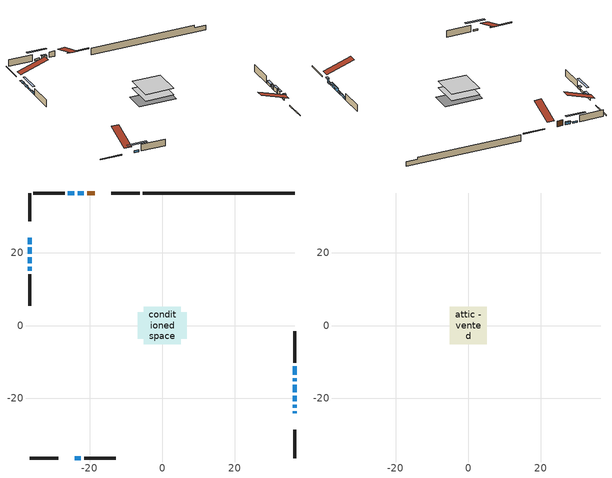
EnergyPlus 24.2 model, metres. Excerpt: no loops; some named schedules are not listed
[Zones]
conditioned space
 floor adiabatic (AdiabaticFloorConstruction): -5.15,-5.15 -5.15,5.15 5.15,5.15 5.15,-5.15 z0.31
 floor foundation (Slab1 construction): -6.78,-3.66 -6.78,3.66 6.78,3.66 6.78,-3.66 z-2.13
 wall outside (RimJoist1 construction): -6.23,36.46 -14.06,36.46 / -36.46,-36.46 -28.63,-36.46 / -36.46,36.46 -36.46,28.63 / 36.46,-36.46 36.46,-28.63 z0.31:0.61
 wall outside (AdiabaticWallConstruction 1): -18.56,36.46 -20.68,36.46 z0.31:2.34
 wall outside (AdiabaticWallConstruction): 36.46,-24.13 36.46,-23.6 z0.31:2.01; 36.46,-22.67 36.46,-21.83 z0.31:1.15; -21.61,36.46 -23.31,36.46 z0.31:1.35; -36.46,24.13 -36.46,22.4 / -36.46,21.48 -36.46,19.75 / -36.46,16.17 -36.46,15.05 / 36.46,-15.36 36.46,-14.52 / 36.46,-13.59 36.46,-11.15 z0.31:1.23; -24.13,-36.46 -22.4,-36.46 / -24.24,36.46 -25.96,36.46 / -36.46,18.82 -36.46,17.1 z0.31:0.92; 36.46,-20.9 36.46,-19.35 / 36.46,-18.42 36.46,-16.29 z0.31:1.89
 wall outside (Wall1 construction): -26.89,36.46 -35.53,36.46 / -21.48,-36.46 -12.84,-36.46 / -36.46,14.12 -36.46,5.48 / 36.46,-10.22 36.46,-1.58 z0.31:2.75
 wall foundation (FoundationWall1 construction): -5.3,36.46,-2.13 -5.3,36.46,0.31 32.28,36.46,0.31 32.28,36.46,-0.45 36.46,36.46,-0.45 36.46,36.46,-2.13
 window (WindowConstruction 9): 36.46,-24.13 36.46,-23.6 z0.31:2.01
 window (WindowConstruction 5): 36.46,-22.67 36.46,-21.83 z0.31:1.15
 window (WindowConstruction 6): -21.61,36.46 -23.31,36.46 z0.31:1.35
 window (WindowConstruction 7): -36.46,24.13 -36.46,22.4 z0.31:1.22
 window (WindowConstruction 8): -36.46,21.48 -36.46,19.75 z0.31:1.22
 window (WindowConstruction 10): -24.13,-36.46 -22.4,-36.46 z0.31:0.92
 window (WindowConstruction): 36.46,-20.9 36.46,-19.35 z0.31:1.89
 window (WindowConstruction 11): -24.24,36.46 -25.96,36.46 z0.31:0.92
 window (WindowConstruction 12): -36.46,18.82 -36.46,17.1 z0.31:0.92
 window (WindowConstruction 1): -36.46,16.17 -36.46,15.05 z0.31:1.22
 window (WindowConstruction 2): 36.46,-18.42 36.46,-16.29 z0.31:1.89
 window (WindowConstruction 3): 36.46,-15.36 36.46,-14.52 z0.31:1.22
 window (WindowConstruction 4): 36.46,-13.59 36.46,-11.15 z0.31:1.22
 door (Door): -18.56,36.46 -20.68,36.46 z0.31:2.34
 ceiling adiabatic (AdiabaticFloorConstruction): 5.15,-5.15 5.15,5.15 -5.15,5.15 -5.15,-5.15 z0.31
attic - vented
 floor to conditioned space (Floor1 construction Reversed): -5.15,-5.15 -5.15,5.15 5.15,5.15 5.15,-5.15 z2.75
 roof outside (Roof1 construction): -17.63,36.46,2.75 -17.63,26.44,6.09 -14.99,26.44,6.09 -14.99,36.46,2.75; -25.06,-36.46,2.75 -25.06,-26.44,6.09 -27.7,-26.44,6.09 -27.7,-36.46,2.75; -36.46,25.06,2.75 -26.44,25.06,6.09 -26.44,27.7,6.09 -36.46,27.7,2.75; 36.46,-25.06,2.75 26.44,-25.06,6.09 26.44,-27.7,6.09 36.46,-27.7,2.75
shading: 36.46,-23.3 36.46,-24.43 37.22,-24.43 37.22,-23.3 z2.31; 36.46,-21.75 36.46,-22.75 37.22,-22.75 37.22,-21.75 z1.23; -23.34,36.46 -21.58,36.46 -21.58,37.22 -23.34,37.22 z1.38; -36.46,22.37 -36.46,24.16 -37.22,24.16 -37.22,22.37 z1.25; -36.46,19.72 -36.46,21.51 -37.22,21.51 -37.22,19.72 z1.25; -19.66,-36.46 -26.87,-36.46 -26.87,-37.22 -19.66,-37.22 z3.66; 36.46,-19.32 36.46,-20.93 37.22,-20.93 37.22,-19.32 z1.92; -28.7,36.46 -21.5,36.46 -21.5,37.22 -28.7,37.22 z3.66; -36.46,14.36 -36.46,21.56 -37.22,21.56 -37.22,14.36 z3.66; -36.46,15.02 -36.46,16.2 -37.22,16.2 -37.22,15.02 z1.25; 36.46,-16.26 36.46,-18.45 37.22,-18.45 37.22,-16.26 z1.92; 36.46,-14.44 36.46,-15.44 37.22,-15.44 37.22,-14.44 z1.3; 36.46,-11.07 36.46,-13.67 37.22,-13.67 37.22,-11.07 z1.3
[Building]
Building 1: Terrain=Suburbs
[Site:Location]
Edmonton Intl AP_AB: Latitude {deg}=53.31; Longitude {deg}=-113.58; Time Zone {hr}=-7; Elevation {m}=723; Keep Site Location Information=Yes
[Site:GroundTemperature:Shallow]
-1.56185, -3.61833, -3.78302, -2.80711, 1.11059, 5.01004, 8.39065, 10.5322, 10.7141, 8.97234, 5.67794, 1.89811
[Site:WaterMainsTemperature]
Calculation Method=Schedule; Temperature Schedule=mains temperature schedule
[Material] Roughness=Rough; Thermal Absorptance=0.9
Name | Thickness {m} | Conductivity {W/m-K} | Density {kg/m3} | Specific Heat {J/kg-K} | Solar Absorptance | Visible Absorptance
asphalt or fiberglass shingles | 0.00635 | 0.162714 | 1121.4 | 1465.45 | 0.4 | 0.4
ceiling loosefill ins | 0.0846667 | 0.0480833 | 16.02 | 1046.75 | 0.7 | 0.7
ceiling stud and cavity | 0.1397 | 0.339044 | 65.682 | 1177.47 | 0.7 | 0.7
concrete 4.0 in. | 0.1016 | 1.803125 | 2242.8 | 837.4 | 0.7 | 0.7
concrete 8.0 in. | 0.2032 | 1.803125 | 2242.8 | 837.4 | 0.7 | 0.7
door material | 0.04445 | 0.188738 | 512.64 | 1214.23 | 0.7 | 0.7
exterior vertical ins | 0.0267396 | 0.029427 | 32.04 | 1214.23 | 0.7 | 0.7
floor covering | 0.0127 | 0.0433444 | 54.468 | 1339.84 | 0.6 | 0.6
floor rigid ins; wall rigid ins | 0.512978 | 0.029427 | 32.04 | 1214.23 | 0.7 | 0.7
floor stud and cavity | 0.1397 | 1.75129 | 37.0049 | 1207.88 | 0.7 | 0.7
furniture material conditioned space 1 | 0.1524 | 0.115458 | 640.8 | 1214.23 | 0.6 | 0.6
gypsum board | 0.0127 | 0.160291 | 801 | 837.4 | 0.6 | 0.6
gypsum board 1 | 0.0127 | 0.160291 | 801 | 837.4 | 0.7 | 0.7
osb sheathing 0.5 in. | 0.0127 | 0.115458 | 512.64 | 1214.23 | 0.7 | 0.7
osb sheathing 0.75 in. | 0.01905 | 0.115458 | 512.64 | 1214.23 | 0.7 | 0.7
osb sheathing 2.0 in. | 0.0508 | 0.115458 | 512.64 | 1214.23 | 0.7 | 0.7
rim joist stud and cavity | 0.0508 | 0.029095 | 125.044 | 1163.47 | 0.6 | 0.6
wall stud and cavity | 0.1397 | 0.115654 | 139.0536 | 1170.24 | 0.7 | 0.7
wall stud and cavity 1 | 0.0889 | 0.380278 | 52.3479 | 1209.89 | 0.7 | 0.7
wall stud and cavity 2 | 0.0889 | 0.391764 | 83.0341 | 1211.67 | 0.7 | 0.7
wood siding | 0.0254 | 0.102417 | 544.68 | 1172.36 | 0.4 | 0.4
wood siding 1; wood siding 2; wood siding 3 | 0.0254 | 0.102417 | 544.68 | 1172.36 | 0.7 | 0.7
[WindowMaterial:SimpleGlazingSystem]
Name | U-Factor {W/m2-K} | Solar Heat Gain Coefficient
WindowMaterial | 2.898619 | 0.69
WindowMaterial 1 | 4.244305 | 0.54
WindowMaterial 10 | 2.76689 | 0.5
WindowMaterial 2 | 4.27894 | 0.53
WindowMaterial 3 | 4.360704 | 0.53
WindowMaterial 4 | 2.68058 | 0.48
WindowMaterial 5 | 2.770864 | 0.48
WindowMaterial 6 | 2.671499 | 0.53
WindowMaterial 7 | 2.680016 | 0.48
WindowMaterial 8 | 4.34764 | 0.53
WindowMaterial 9 | 2.97357 | 0.62
[Construction]
AdiabaticFloorConstruction: floor stud and cavity, floor rigid ins, osb sheathing 0.75 in., floor covering
AdiabaticWallConstruction: wood siding 2, wall rigid ins, wall stud and cavity 1, gypsum board
AdiabaticWallConstruction 1: wood siding 3, wall rigid ins, wall stud and cavity 1, gypsum board
Door: door material
Floor1 construction Reversed: gypsum board, ceiling stud and cavity, ceiling loosefill ins
FoundationWall1 construction: concrete 8.0 in., gypsum board 1
furniture construction conditioned space 1: furniture material conditioned space 1
PartitionWallConstruction: gypsum board, wall stud and cavity 2, gypsum board
RimJoist1 construction: wood siding 1, osb sheathing 2.0 in., rim joist stud and cavity
Roof1 construction: asphalt or fiberglass shingles
Slab1 construction: concrete 4.0 in.
Wall1 construction: wood siding, osb sheathing 0.5 in., wall stud and cavity, gypsum board
WindowConstruction: WindowMaterial
WindowConstruction 1: WindowMaterial 1
WindowConstruction 10; WindowConstruction 11; WindowConstruction 12: WindowMaterial 10
WindowConstruction 2: WindowMaterial 2
WindowConstruction 3: WindowMaterial 3
WindowConstruction 4: WindowMaterial 4
WindowConstruction 5: WindowMaterial 5
WindowConstruction 6: WindowMaterial 6
WindowConstruction 7: WindowMaterial 7
WindowConstruction 8: WindowMaterial 8
WindowConstruction 9: WindowMaterial 9
[Zone] Multiplier=1; Part of Total Floor Area=Yes
Name | Volume {m3}
attic - vented | 57.4453
conditioned space | 562.9
[Space]
Name | Zone | Volume {m3}
attic - vented 1 | attic - vented | 57.4453
conditioned space 1 | conditioned space | 562.9
[ZoneInfiltration:EffectiveLeakageArea]
infil attic - vented 1: Zone or Space=attic - vented 1; Schedule=Always On Discrete; Effective Air Leakage Area {cm2}=3683.83; Stack Coefficient=0.000232344; Wind Coefficient=1.02988e-05
[ZoneMixing]
whole house fan mix: Zone or Space=attic - vented; Schedule=Always On Continuous; Design Flow Rate Calculation Method=Flow/Zone; Design Flow Rate {m3/s}=0; Source Zone or Space=conditioned space
[SurfaceProperty:ExposedFoundationPerimeter]
Slab1: Exposed Perimeter Calculation Method=TotalExposedPerimeter; Total Exposed Perimeter {m}=41.759
[InternalMass] Zone or ZoneList=conditioned space; Space or SpaceList=conditioned space 1
Name | Construction | Surface Area {m2}
furniture mass conditioned space 1 | furniture construction conditioned space 1 | 82.0841
partition wall mass | PartitionWallConstruction | 205.21
[Lights]
interior lighting: Zone or ZoneList or Space or SpaceList=conditioned space 1; Schedule=interior lighting schedule; Design Level Calculation Method=LightingLevel; Lighting Level {W}=343.2; Return Air Fraction=0; Fraction Radiant=0.6; Fraction Visible=0.2; Fraction Replaceable=1
[People]
occupants: Zone or ZoneList or Space or SpaceList=conditioned space 1; Number of People Schedule=occupants schedule; Number of People Calculation Method=People; Number of People=3; Fraction Radiant=0.314171; Sensible Heat Fraction=0.56303; Activity Level Schedule=occupants activity schedule; Carbon Dioxide Generation Rate {m3/s-W}=0; Enable ASHRAE 55 Comfort Warnings=No; Mean Radiant Temperature Calculation Type=EnclosureAveraged
[ElectricEquipment] Zone or ZoneList or Space or SpaceList=conditioned space 1; Design Level Calculation Method=EquipmentLevel
Name | Schedule | Design Level {W} | Fraction Latent | Fraction Radiant | Fraction Lost
clothes dryer | clothes dryer schedule | 140.772 | 0.015 | 0.081 | 0.85
clothes washer | clothes washer schedule | 32.1985 | 0.03 | 0.162 | 0.7
cooking range | cooking range schedule | 215.147 | 0.08 | 0.432 | 0.2
dishwasher | dishwasher schedule | 66.8632 | 0.3 | 0.18 | 0.4
fridge | fridge schedule | 72.9452 | 0 | 0.6 | 0
mech vent house fan | mech vent house fan schedule | 0 | 0 | 0 | 1
mech vent house fan cfis | mech vent house fan cfis schedule | 0 | 0 | 0 | 0
misc plug loads | misc plug loads schedule | 494.7 | 0.045 | 0.513 | 0.1
whole house fan | Always On Discrete | 0 | 0 | 0 | 1
[OtherEquipment] Zone or ZoneList or Space or SpaceList=conditioned space 1; Design Level Calculation Method=EquipmentLevel
Name | Fuel Type | Schedule | Design Level {W} | Fraction Latent | Fraction Radiant | Fraction Lost
clothes dryer 1 | Electricity | clothes dryer schedule | 0 | 0.015 | 0.081 | 0.85
cooking range 1 | Electricity | cooking range schedule | 0 | 0.08 | 0.432 | 0.2
general water use latent | None | general water use schedule | 62.594 | 1 | 0 | 0
general water use sensible | None | general water use schedule | -61.6891 | 0 | 0.6 | 0
mech vent house fan latent load | None | Always On Discrete | 0 | 1 | 0 | 0
mech vent house fan sensible load | None | Always On Discrete | 0 | 0 | 0 | 0
water heater energy adjustment1 | NaturalGas | Always On Discrete | 0.01 | 0 | 0 | 1
[ZoneInfiltration:DesignFlowRate] Zone or ZoneList or Space or SpaceList=conditioned space 1; Schedule=Always On Discrete; Design Flow Rate Calculation Method=Flow/Zone; Design Flow Rate {m3/s}=0
infil flow; natural vent flow; whole house fan flow
[AvailabilityManager:Scheduled]
furnace airloop Availability Manager: Schedule=Always On Discrete
[Foundation:Kiva]
Foundation Kiva 1: Initial Indoor Air Temperature {C}=18; Wall Height Above Grade {m}=0.309982; Wall Depth Below Slab {m}=0.2032; Custom Block Material Name 1=exterior vertical ins; Custom Block Depth 1 {m}=2.43998; Custom Block X Position 1 {m}=0.2159; Custom Block Z Position 1 {m}=0
[Foundation:Kiva:Settings]
Soil Conductivity {W/m-K}=0.849921; Soil Density {kg/m3}=1842.3; Soil Specific Heat {J/kg-K}=418.7; Ground Solar Absorptivity=0.9; Ground Thermal Absorptivity=0.9; Ground Surface Roughness {m}=0.03; Far-Field Width {m}=40; Deep-Ground Boundary Condition=ZeroFlux; Deep-Ground Depth {m}=40; Minimum Cell Dimension {m}=0.2; Maximum Cell Growth Coefficient=3; Simulation Timestep=Timestep
[Exterior:Lights]
exterior lighting: Schedule=exterior lighting schedule; Design Level {W}=75.6
[EnergyManagementSystem:GlobalVariable]
furnace_airloop_Fan_RTF
infil_program_Qfan
infil_program_Qinf
natural_vent_program_Qnv
natural_vent_program_Qwhf
[EnergyManagementSystem:Sensor]
Name | Output:Variable or Output:Meter Index Key | Output:Variable or Output:Meter
airflow_gain | infil flow | Infiltration Sensible Heat Gain Energy
airflow_gain_1 | natural vent flow | Infiltration Sensible Heat Gain Energy
airflow_gain_2 | whole house fan flow | Infiltration Sensible Heat Gain Energy
airflow_loss | infil flow | Infiltration Sensible Heat Loss Energy
airflow_loss_1 | natural vent flow | Infiltration Sensible Heat Loss Energy
airflow_loss_2 | whole house fan flow | Infiltration Sensible Heat Loss Energy
clg_load_cond |  | Cooling:EnergyTransfer:Zone:CONDITIONED SPACE
clg_sp_s; clg_sp_s_1 | cooling setpoint | Schedule Value
clothes_dryer_exhaust_0_sch_s | clothes dryer exhaust 0 schedule | Schedule Value
cool_season | cooling season schedule | Schedule Value
htg_load_cond |  | Heating:EnergyTransfer:Zone:CONDITIONED SPACE
htg_sp_s; htg_sp_s_1 | heating setpoint | Schedule Value
ig_ee_conv | clothes dryer | Electric Equipment Convective Heating Energy
ig_ee_conv_2 | cooking range | Electric Equipment Convective Heating Energy
ig_ee_conv_4 | fridge | Electric Equipment Convective Heating Energy
ig_ee_conv_5 | misc plug loads | Electric Equipment Convective Heating Energy
ig_ee_conv_6 | whole house fan | Electric Equipment Convective Heating Energy
ig_ee_rad | clothes dryer | Electric Equipment Radiant Heating Energy
ig_ee_rad_2 | cooking range | Electric Equipment Radiant Heating Energy
ig_ee_rad_4 | fridge | Electric Equipment Radiant Heating Energy
ig_ee_rad_5 | misc plug loads | Electric Equipment Radiant Heating Energy
ig_ee_rad_6 | whole house fan | Electric Equipment Radiant Heating Energy
ig_lgt_conv | interior lighting | Lights Convective Heating Energy
ig_lgt_rad | interior lighting | Lights Radiant Heating Energy
ig_lgt_vis | interior lighting | Lights Visible Radiation Heating Energy
ig_oe_conv | clothes dryer 1 | Other Equipment Convective Heating Energy
ig_oe_conv_1 | cooking range 1 | Other Equipment Convective Heating Energy
ig_oe_conv_2 | general water use latent | Other Equipment Convective Heating Energy
ig_oe_conv_3 | general water use sensible | Other Equipment Convective Heating Energy
ig_oe_conv_4 | water heater energy adjustment1 | Other Equipment Convective Heating Energy
ig_oe_rad | clothes dryer 1 | Other Equipment Radiant Heating Energy
ig_oe_rad_1 | cooking range 1 | Other Equipment Radiant Heating Energy
ig_oe_rad_2 | general water use latent | Other Equipment Radiant Heating Energy
ig_oe_rad_3 | general water use sensible | Other Equipment Radiant Heating Energy
ig_oe_rad_4 | water heater energy adjustment1 | Other Equipment Radiant Heating Energy
ig_ppl_conv | occupants | People Convective Heating Energy
ig_ppl_rad | occupants | People Radiant Heating Energy
im_conv | furniture mass conditioned space 1 | Surface Inside Face Convection Heat Gain Energy
im_conv_1 | partition wall mass | Surface Inside Face Convection Heat Gain Energy
im_ig | furniture mass conditioned space 1 | Surface Inside Face Internal Gains Radiation Heat Gain Energy
im_ig_1 | partition wall mass | Surface Inside Face Internal Gains Radiation Heat Gain Energy
im_lgt | furniture mass conditioned space 1 | Surface Inside Face Lights Radiation Heat Gain Energy
im_lgt_1 | partition wall mass | Surface Inside Face Lights Radiation Heat Gain Energy
im_sol | furniture mass conditioned space 1 | Surface Inside Face Solar Radiation Heat Gain Energy
im_sol_1 | partition wall mass | Surface Inside Face Solar Radiation Heat Gain Energy
im_surf | furniture mass conditioned space 1 | Surface Inside Face Net Surface Thermal Radiation Heat Gain Energy
im_surf_1 | partition wall mass | Surface Inside Face Net Surface Thermal Radiation Heat Gain Energy
mv_conv | mech vent house fan | Electric Equipment Convective Heating Energy
mv_conv_1 | mech vent house fan cfis | Electric Equipment Convective Heating Energy
mv_conv_2 | mech vent house fan latent load | Other Equipment Convective Heating Energy
mv_conv_3 | mech vent house fan sensible load | Other Equipment Convective Heating Energy
mv_rad | mech vent house fan | Electric Equipment Radiant Heating Energy
mv_rad_1 | mech vent house fan cfis | Electric Equipment Radiant Heating Energy
mv_rad_2 | mech vent house fan latent load | Other Equipment Radiant Heating Energy
mv_rad_3 | mech vent house fan sensible load | Other Equipment Radiant Heating Energy
natural_vent_s | natural vent schedule | Schedule Value
out_pb_s |  | Site Outdoor Air Barometric Pressure
out_wt_s |  | Site Outdoor Air Humidity Ratio
site_vw_s |  | Site Wind Speed
ss_back_out | Window1 | Surface Window Shortwave from Zone Back Out Window Heat Transfer Rate
ss_back_out_1 | Window12 | Surface Window Shortwave from Zone Back Out Window Heat Transfer Rate
ss_back_out_10 | Window4 | Surface Window Shortwave from Zone Back Out Window Heat Transfer Rate
ss_back_out_11 | Window8 | Surface Window Shortwave from Zone Back Out Window Heat Transfer Rate
ss_back_out_12 | Window9 | Surface Window Shortwave from Zone Back Out Window Heat Transfer Rate
ss_back_out_2 | Window13 | Surface Window Shortwave from Zone Back Out Window Heat Transfer Rate
ss_back_out_3 | Window14 | Surface Window Shortwave from Zone Back Out Window Heat Transfer Rate
ss_back_out_4 | Window16 | Surface Window Shortwave from Zone Back Out Window Heat Transfer Rate
ss_back_out_5 | Window18 | Surface Window Shortwave from Zone Back Out Window Heat Transfer Rate
ss_back_out_6 | Window2 | Surface Window Shortwave from Zone Back Out Window Heat Transfer Rate
ss_back_out_7 | Window20 | Surface Window Shortwave from Zone Back Out Window Heat Transfer Rate
ss_back_out_8 | Window22 | Surface Window Shortwave from Zone Back Out Window Heat Transfer Rate
ss_back_out_9 | Window3 | Surface Window Shortwave from Zone Back Out Window Heat Transfer Rate
ss_conv | Door1 | Surface Inside Face Convection Heat Gain Energy
ss_conv_1 | Window1 | Surface Inside Face Convection Heat Gain Energy
ss_conv_10 | Window3 | Surface Inside Face Convection Heat Gain Energy
ss_conv_11 | Window4 | Surface Inside Face Convection Heat Gain Energy
ss_conv_12 | Window8 | Surface Inside Face Convection Heat Gain Energy
ss_conv_13 | Window9 | Surface Inside Face Convection Heat Gain Energy
ss_conv_2 | Window12 | Surface Inside Face Convection Heat Gain Energy
ss_conv_3 | Window13 | Surface Inside Face Convection Heat Gain Energy
ss_conv_4 | Window14 | Surface Inside Face Convection Heat Gain Energy
ss_conv_5 | Window16 | Surface Inside Face Convection Heat Gain Energy
ss_conv_6 | Window18 | Surface Inside Face Convection Heat Gain Energy
ss_conv_7 | Window2 | Surface Inside Face Convection Heat Gain Energy
ss_conv_8 | Window20 | Surface Inside Face Convection Heat Gain Energy
ss_conv_9 | Window22 | Surface Inside Face Convection Heat Gain Energy
ss_ig | Door1 | Surface Inside Face Internal Gains Radiation Heat Gain Energy
ss_ig_1 | Window1 | Surface Inside Face Internal Gains Radiation Heat Gain Energy
ss_ig_10 | Window3 | Surface Inside Face Internal Gains Radiation Heat Gain Energy
ss_ig_11 | Window4 | Surface Inside Face Internal Gains Radiation Heat Gain Energy
ss_ig_12 | Window8 | Surface Inside Face Internal Gains Radiation Heat Gain Energy
ss_ig_13 | Window9 | Surface Inside Face Internal Gains Radiation Heat Gain Energy
ss_ig_2 | Window12 | Surface Inside Face Internal Gains Radiation Heat Gain Energy
ss_ig_3 | Window13 | Surface Inside Face Internal Gains Radiation Heat Gain Energy
ss_ig_4 | Window14 | Surface Inside Face Internal Gains Radiation Heat Gain Energy
ss_ig_5 | Window16 | Surface Inside Face Internal Gains Radiation Heat Gain Energy
ss_ig_6 | Window18 | Surface Inside Face Internal Gains Radiation Heat Gain Energy
ss_ig_7 | Window2 | Surface Inside Face Internal Gains Radiation Heat Gain Energy
ss_ig_8 | Window20 | Surface Inside Face Internal Gains Radiation Heat Gain Energy
ss_ig_9 | Window22 | Surface Inside Face Internal Gains Radiation Heat Gain Energy
ss_lgt | Door1 | Surface Inside Face Lights Radiation Heat Gain Energy
ss_sol | Door1 | Surface Inside Face Solar Radiation Heat Gain Energy
ss_surf | Door1 | Surface Inside Face Net Surface Thermal Radiation Heat Gain Energy
ss_surf_1 | Window1 | Surface Inside Face Net Surface Thermal Radiation Heat Gain Energy
ss_surf_10 | Window3 | Surface Inside Face Net Surface Thermal Radiation Heat Gain Energy
ss_surf_11 | Window4 | Surface Inside Face Net Surface Thermal Radiation Heat Gain Energy
ss_surf_12 | Window8 | Surface Inside Face Net Surface Thermal Radiation Heat Gain Energy
ss_surf_13 | Window9 | Surface Inside Face Net Surface Thermal Radiation Heat Gain Energy
ss_surf_2 | Window12 | Surface Inside Face Net Surface Thermal Radiation Heat Gain Energy
ss_surf_3 | Window13 | Surface Inside Face Net Surface Thermal Radiation Heat Gain Energy
ss_surf_4 | Window14 | Surface Inside Face Net Surface Thermal Radiation Heat Gain Energy
ss_surf_5 | Window16 | Surface Inside Face Net Surface Thermal Radiation Heat Gain Energy
ss_surf_6 | Window18 | Surface Inside Face Net Surface Thermal Radiation Heat Gain Energy
ss_surf_7 | Window2 | Surface Inside Face Net Surface Thermal Radiation Heat Gain Energy
ss_surf_8 | Window20 | Surface Inside Face Net Surface Thermal Radiation Heat Gain Energy
ss_surf_9 | Window22 | Surface Inside Face Net Surface Thermal Radiation Heat Gain Energy
ss_trans_in | Window1 | Surface Window Transmitted Solar Radiation Rate
ss_trans_in_1 | Window12 | Surface Window Transmitted Solar Radiation Rate
ss_trans_in_10 | Window4 | Surface Window Transmitted Solar Radiation Rate
ss_trans_in_11 | Window8 | Surface Window Transmitted Solar Radiation Rate
ss_trans_in_12 | Window9 | Surface Window Transmitted Solar Radiation Rate
ss_trans_in_2 | Window13 | Surface Window Transmitted Solar Radiation Rate
ss_trans_in_3 | Window14 | Surface Window Transmitted Solar Radiation Rate
ss_trans_in_4 | Window16 | Surface Window Transmitted Solar Radiation Rate
ss_trans_in_5 | Window18 | Surface Window Transmitted Solar Radiation Rate
ss_trans_in_6 | Window2 | Surface Window Transmitted Solar Radiation Rate
ss_trans_in_7 | Window20 | Surface Window Transmitted Solar Radiation Rate
ss_trans_in_8 | Window22 | Surface Window Transmitted Solar Radiation Rate
ss_trans_in_9 | Window3 | Surface Window Transmitted Solar Radiation Rate
ss_trans_out | Window1 | Surface Inside Face Initial Transmitted Diffuse Transmitted Out Window Solar Radiation Rate
ss_trans_out_1 | Window12 | Surface Inside Face Initial Transmitted Diffuse Transmitted Out Window Solar Radiation Rate
ss_trans_out_10 | Window4 | Surface Inside Face Initial Transmitted Diffuse Transmitted Out Window Solar Radiation Rate
ss_trans_out_11 | Window8 | Surface Inside Face Initial Transmitted Diffuse Transmitted Out Window Solar Radiation Rate
ss_trans_out_12 | Window9 | Surface Inside Face Initial Transmitted Diffuse Transmitted Out Window Solar Radiation Rate
ss_trans_out_2 | Window13 | Surface Inside Face Initial Transmitted Diffuse Transmitted Out Window Solar Radiation Rate
ss_trans_out_3 | Window14 | Surface Inside Face Initial Transmitted Diffuse Transmitted Out Window Solar Radiation Rate
ss_trans_out_4 | Window16 | Surface Inside Face Initial Transmitted Diffuse Transmitted Out Window Solar Radiation Rate
ss_trans_out_5 | Window18 | Surface Inside Face Initial Transmitted Diffuse Transmitted Out Window Solar Radiation Rate
ss_trans_out_6 | Window2 | Surface Inside Face Initial Transmitted Diffuse Transmitted Out Window Solar Radiation Rate
ss_trans_out_7 | Window20 | Surface Inside Face Initial Transmitted Diffuse Transmitted Out Window Solar Radiation Rate
ss_trans_out_8 | Window22 | Surface Inside Face Initial Transmitted Diffuse Transmitted Out Window Solar Radiation Rate
ss_trans_out_9 | Window3 | Surface Inside Face Initial Transmitted Diffuse Transmitted Out Window Solar Radiation Rate
s_conv | Floor1 | Surface Inside Face Convection Heat Gain Energy
s_conv_1 | FoundationWall1 | Surface Inside Face Convection Heat Gain Energy
s_conv_10 | Wall1:180 | Surface Inside Face Convection Heat Gain Energy
s_conv_11 | Wall1:270 | Surface Inside Face Convection Heat Gain Energy
s_conv_12 | Wall1:90 | Surface Inside Face Convection Heat Gain Energy
s_conv_2 | inferred conditioned ceiling | Surface Inside Face Convection Heat Gain Energy
s_conv_3 | inferred conditioned floor | Surface Inside Face Convection Heat Gain Energy
s_conv_4 | RimJoist1:0 | Surface Inside Face Convection Heat Gain Energy
s_conv_5 | RimJoist1:180 | Surface Inside Face Convection Heat Gain Energy
s_conv_6 | RimJoist1:270 | Surface Inside Face Convection Heat Gain Energy
s_conv_7 | RimJoist1:90 | Surface Inside Face Convection Heat Gain Energy
s_conv_8 | Slab1 | Surface Inside Face Convection Heat Gain Energy
s_conv_9 | Wall1:0 | Surface Inside Face Convection Heat Gain Energy
s_ig | Floor1 | Surface Inside Face Internal Gains Radiation Heat Gain Energy
s_ig_1 | FoundationWall1 | Surface Inside Face Internal Gains Radiation Heat Gain Energy
s_ig_10 | Wall1:180 | Surface Inside Face Internal Gains Radiation Heat Gain Energy
s_ig_11 | Wall1:270 | Surface Inside Face Internal Gains Radiation Heat Gain Energy
s_ig_12 | Wall1:90 | Surface Inside Face Internal Gains Radiation Heat Gain Energy
s_ig_2 | inferred conditioned ceiling | Surface Inside Face Internal Gains Radiation Heat Gain Energy
s_ig_3 | inferred conditioned floor | Surface Inside Face Internal Gains Radiation Heat Gain Energy
s_ig_4 | RimJoist1:0 | Surface Inside Face Internal Gains Radiation Heat Gain Energy
s_ig_5 | RimJoist1:180 | Surface Inside Face Internal Gains Radiation Heat Gain Energy
